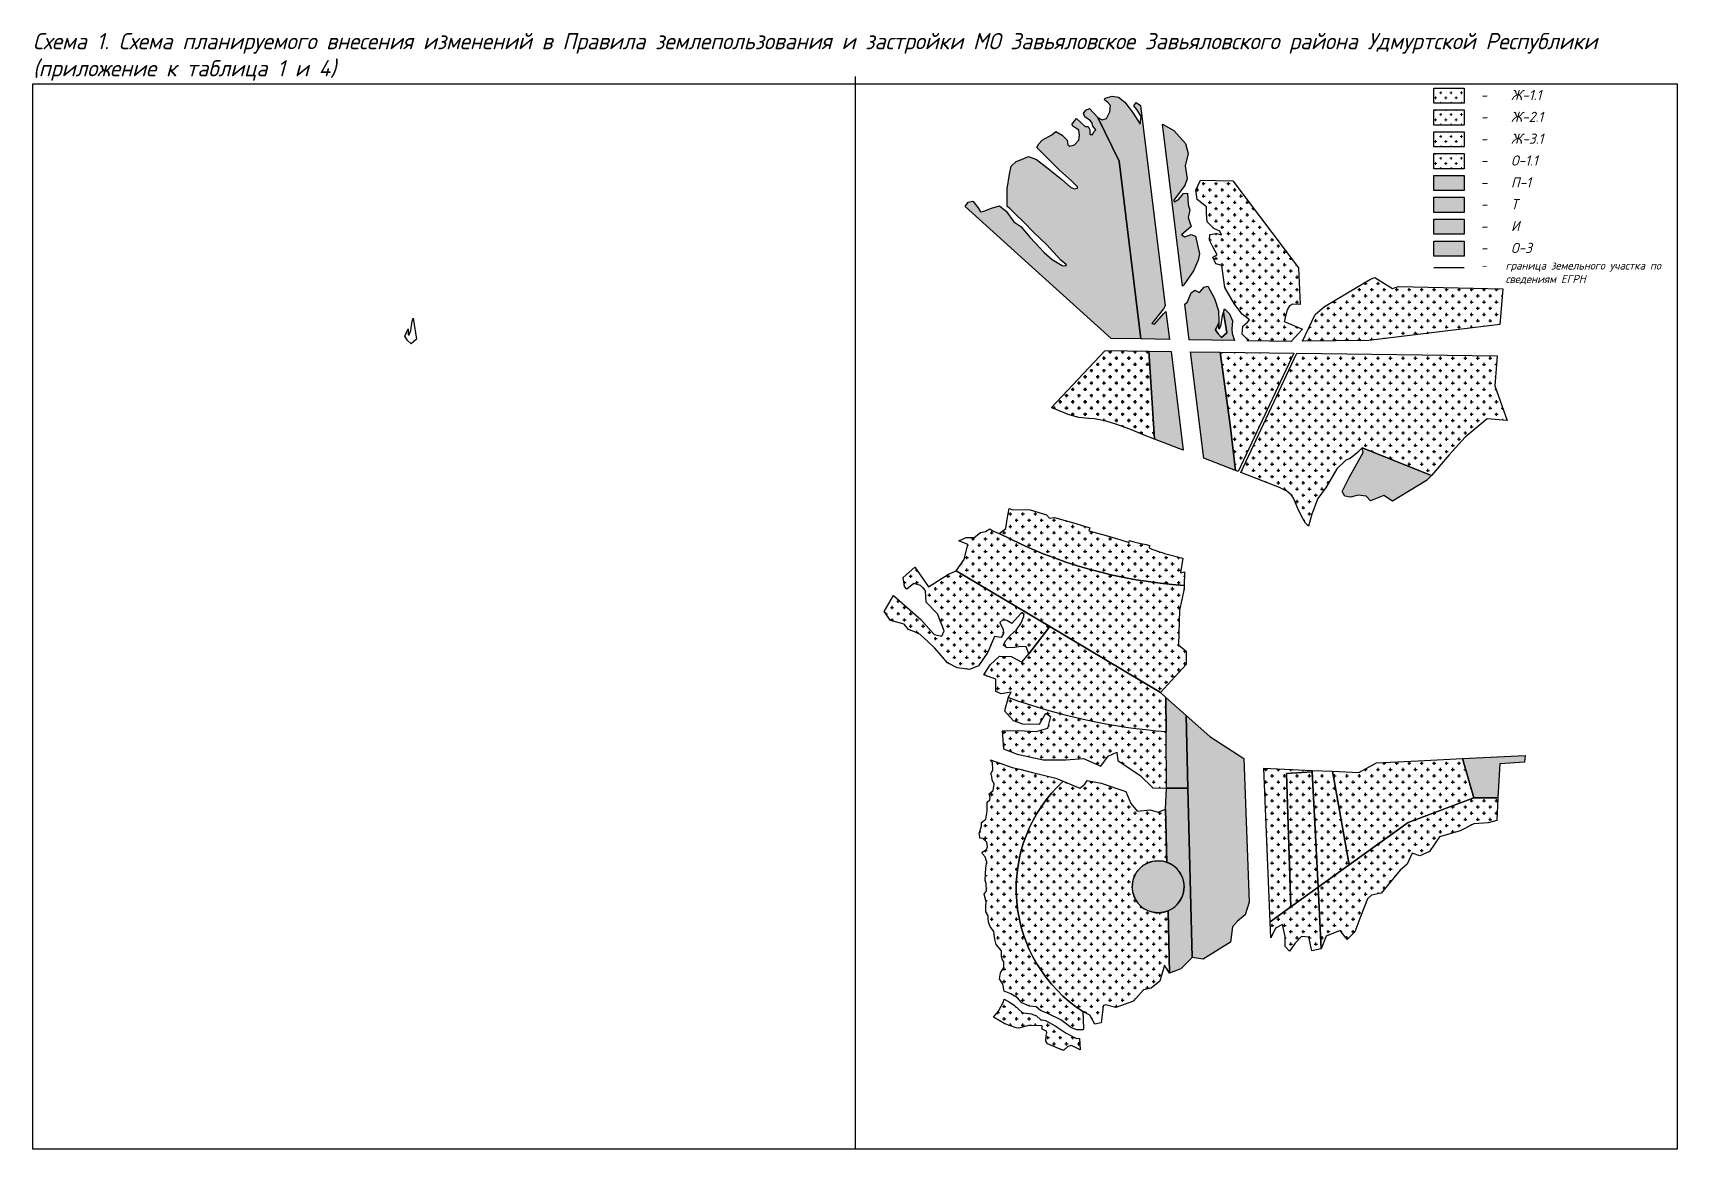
# Paper-space layout 'измененияПЗЗ' of a CAD drawing. Header units: millimetres. Extents: x 0 to 405, y 0 to 275.
# The model-space entities are those that its viewports show. They can reach past a viewport. Long polylines and large blocks are cut down to what shows.
import ezdxf

# ---------------------------------------------------------------- set-up
doc = ezdxf.new("R2010")
doc.units = ezdxf.units.MM
for name, color, linetype in [('зона_Ж_1_1', 250, 'Continuous'), ('зона_Ж_1_2', 250, 'Continuous'), ('зона_Ж_1_3', 250, 'Continuous'), ('зона_И', 250, 'Continuous'), ('зона_О_1_1', 250, 'Continuous'), ('зона_О_3', 250, 'Continuous'), ('зона_П_1', 250, 'Continuous'), ('зона_Т', 250, 'Continuous'), ('штриховка_3_подзона_3_3', 7, 'Continuous'), ('штриховка_Зона_Ж_1_1', 250, 'Continuous'), ('штриховка_Зона_Ж_1_2', 250, 'Continuous'), ('штриховка_Зона_Ж_1_3', 250, 'Continuous'), ('штриховка_зона_О_3', 200, 'Continuous')]:
    doc.layers.add(name, color=color, linetype=linetype)
for name, color, linetype, transparency in [('штриховка_Зона_И', 163, 'Continuous', 0.4), ('штриховка_Зона_П_1', 32, 'Continuous', 0.4), ('штриховка_Зона_Т', 5, 'Continuous', 0.4)]:
    doc.layers.add(name, color=color, linetype=linetype, transparency=transparency)
doc.styles.add('GOST-2.304_Type-B_italic', font='GOST Common Italic.ttf')

msp = doc.modelspace()

# ---------------------------------------------------------------- hatches: boundary and pattern name
at = {"layer": 'штриховка_3_подзона_3_3', "lineweight": 35}
h = msp.add_hatch(dxfattribs=at)
h.set_pattern_fill('CROSS', color=256, scale=5)
h.paths.add_polyline_path([(2243689.1, 380556.1), (2243636.8, 380576.4), (2243604.9, 380590.1), (2243563.9, 380606.6), (2243521.3, 380621.8), (2243487.6, 380633.2), (2243447.6, 380645.6), (2243411.3, 380654.8), (2243381.7, 380658.8), (2243354.5, 380661.5), (2243303.8, 380665.6), (2243249.5, 380681.1), (2243178.8, 380709.9), (2243163.4, 380717.5), (2243436, 381006.4), (2243443.6, 381006.6), (2243660.1, 381003.7)])
at = {"layer": 'штриховка_3_подзона_3_3'}
h = msp.add_hatch(dxfattribs=at)
h.set_pattern_fill('CROSS', color=256, scale=5)
h.paths.add_polyline_path([(2242678.8, 379885.5), (2243156.3, 379600.7), (2243048.2, 379462.7), (2243036, 379498.4), (2243007.8, 379500.3), (2242974.9, 379494.7), (2242937.4, 379492.8), (2242919.5, 379505.9), (2242929.9, 379528.5), (2242955.2, 379556.6), (2242985.9, 379585), (2243007.8, 379616.5), (2243023.8, 379652.2), (2243024, 379664.3), (2243013.2, 379671.1), (2243006.6, 379665.2), (2242962.5, 379616), (2242936.8, 379632.2), (2242916.8, 379635), (2242901.6, 379622), (2242918.5, 379585.7), (2242920.1, 379565.6), (2242908, 379546), (2242874.4, 379550.5), (2242839.5, 379470.7), (2242792.8, 379401.1), (2242746.6, 379381.8), (2242684.3, 379391.5), (2242633.8, 379416.2), (2242570.4, 379490.3), (2242534.9, 379524.7), (2242495.1, 379560.2), (2242471.5, 379572), (2242436, 379585.9), (2242412.8, 379613.9), (2242344.7, 379632.1), (2242312.5, 379678.3), (2242359.8, 379760), (2242498.4, 379637.5), (2242566.1, 379561.2), (2242604.8, 379551.6), (2242616.6, 379579.5), (2242583.3, 379666.5), (2242525.2, 379725.6), (2242522, 379783.7), (2242497.3, 379810.5), (2242462.9, 379820.2), (2242427.5, 379792.2), (2242414.6, 379805.1), (2242409.2, 379850.3), (2242467.6, 379903.4), (2242537.7, 379803.1), (2242638.8, 379868.2)])
at = {"layer": 'штриховка_Зона_Ж_1_1'}
h = msp.add_hatch(dxfattribs=at)
h.set_pattern_fill('CROSS', color=256, scale=5)
h.paths.add_polyline_path([(2244443.6, 381116.5), (2244384.6, 381053.9), (2244161.3, 381056.8), (2244165, 381061.8), (2244154.2, 381072), (2244135.5, 381090.2), (2244138.9, 381132.1), (2244162.2, 381152), (2244172.4, 381162.8), (2244136.1, 381191.7), (2244096.9, 381243.9), (2244047, 381328.4), (2244040.8, 381378.3), (2244032.8, 381439.6), (2244002.2, 381448.7), (2243986.3, 381482.7), (2244009, 381494), (2243987.4, 381532.6), (2243969.3, 381568.9), (2243971.6, 381598.4), (2244004.5, 381604.1), (2244030.5, 381596.2), (2244021.5, 381615.4), (2243990.8, 381629), (2243956.8, 381662), (2243953.4, 381706.2), (2243954.5, 381739.1), (2243906.9, 381776.5), (2243899, 381824.2), (2243924, 381874.7), (2244088.9, 381872.4), (2244423.5, 381428), (2244430.6, 381242.2), (2244391.3, 381242.6), (2244376.5, 381235.4), (2244364.2, 381213.8), (2244349.1, 381154.4)])
h = msp.add_hatch(dxfattribs=at)
h.set_pattern_fill('CROSS', color=256, scale=5)
h.paths.add_polyline_path([(2244443, 381055.1), (2244507.3, 381190.5), (2244556, 381232), (2244789.8, 381371.3), (2244810.9, 381379.7), (2244902.3, 381322.8), (2244931.7, 381333.3), (2245463.5, 381321.6), (2245448.5, 381139.7), (2244781.2, 381058.3)])
h = msp.add_hatch(dxfattribs=at)
h.set_pattern_fill('CROSS', color=256, scale=5)
edge = h.paths.add_edge_path()
edge.add_line((2242898.2, 380075.4), (2242932.4, 380100))
edge.add_line((2242932.4, 380100), (2242938, 380148.8))
edge.add_line((2242938, 380148.8), (2242948, 380203.1))
edge.add_line((2242948, 380203.1), (2242961.7, 380198.1))
edge.add_line((2242961.7, 380198.1), (2243055, 380196.5))
edge.add_line((2243055, 380196.5), (2243139.2, 380170))
edge.add_line((2243139.2, 380170), (2243154.1, 380152.7))
edge.add_line((2243154.1, 380152.7), (2243180.3, 380156))
edge.add_line((2243180.3, 380156), (2243287.4, 380126.3))
edge.add_line((2243287.4, 380126.3), (2243359.6, 380104.2))
edge.add_line((2243359.6, 380104.2), (2243354.7, 380088.1))
edge.add_line((2243354.7, 380088.1), (2243443.4, 380064.2))
edge.add_line((2243443.4, 380064.2), (2243517.1, 380043.3))
edge.add_line((2243517.1, 380043.3), (2243559.6, 380030))
edge.add_line((2243559.6, 380030), (2243562.2, 380039.5))
edge.add_line((2243562.2, 380039.5), (2243584.2, 380032.3))
edge.add_line((2243584.2, 380032.3), (2243620.2, 380025.1))
edge.add_line((2243620.2, 380025.1), (2243646, 380019))
edge.add_line((2243646, 380019), (2243663.7, 380013.4))
edge.add_line((2243663.7, 380013.4), (2243661.4, 380002))
edge.add_line((2243661.4, 380002), (2243675, 379995.2))
edge.add_line((2243675, 379995.2), (2243700.4, 379986.8))
edge.add_line((2243700.4, 379986.8), (2243702.8, 379984.8))
edge.add_line((2243702.8, 379984.8), (2243728.9, 379978.2))
edge.add_line((2243728.9, 379978.2), (2243740, 379973.2))
edge.add_line((2243740, 379973.2), (2243833.6, 379950))
edge.add_line((2243833.6, 379950), (2243822.3, 379875.3))
edge.add_line((2243822.3, 379875.3), (2243842, 379880.7))
edge.add_line((2243842, 379880.7), (2243840.3, 379810.8))
edge.add_arc((2243992.3, 382160.8), 2354.9, 242.31633, 266.29877, ccw=False)
h = msp.add_hatch(dxfattribs=at)
h.set_pattern_fill('CROSS', color=256, scale=5)
edge = h.paths.add_edge_path()
edge.add_line((2243323.5, 377640), (2243326.6, 377553.2))
edge.add_line((2243326.6, 377553.2), (2243325.5, 377546.3))
edge.add_line((2243325.5, 377546.3), (2243293.5, 377546.3))
edge.add_line((2243293.5, 377546.3), (2243265.9, 377558))
edge.add_line((2243265.9, 377558), (2243211.5, 377597.2))
edge.add_line((2243211.5, 377597.2), (2243145.5, 377631))
edge.add_line((2243145.5, 377631), (2243108.5, 377645.3))
edge.add_line((2243108.5, 377645.3), (2243085.7, 377664.6))
edge.add_line((2243085.7, 377664.6), (2243052.7, 377667.2))
edge.add_line((2243052.7, 377667.2), (2243013.3, 377684.3))
edge.add_line((2243013.3, 377684.3), (2242990.2, 377709.5))
edge.add_line((2242990.2, 377709.5), (2242956.9, 377731))
edge.add_line((2242956.9, 377731), (2242923.5, 377744.2))
edge.add_line((2242923.5, 377744.2), (2242916.1, 377779.7))
edge.add_line((2242916.1, 377779.7), (2242899.7, 377807.2))
edge.add_line((2242899.7, 377807.2), (2242904.3, 377837.5))
edge.add_line((2242904.3, 377837.5), (2242921.8, 377864.1))
edge.add_line((2242921.8, 377864.1), (2242921.1, 377894.2))
edge.add_line((2242921.1, 377894.2), (2242912.8, 377907))
edge.add_line((2242912.8, 377907), (2242909.3, 377921.9))
edge.add_line((2242909.3, 377921.9), (2242909, 377949.7))
edge.add_line((2242909, 377949.7), (2242881.7, 377982.4))
edge.add_line((2242881.7, 377982.4), (2242875.4, 378008.7))
edge.add_line((2242875.4, 378008.7), (2242869.9, 378047.2))
edge.add_line((2242869.9, 378047.2), (2242851.6, 378073.8))
edge.add_line((2242851.6, 378073.8), (2242845.3, 378090.8))
edge.add_line((2242845.3, 378090.8), (2242841.1, 378108.3))
edge.add_line((2242841.1, 378108.3), (2242841.4, 378128.1))
edge.add_line((2242841.4, 378128.1), (2242830.4, 378147.5))
edge.add_line((2242830.4, 378147.5), (2242829.4, 378173.7))
edge.add_line((2242829.4, 378173.7), (2242830.6, 378199.2))
edge.add_line((2242830.6, 378199.2), (2242821.9, 378237.8))
edge.add_line((2242821.9, 378237.8), (2242832.5, 378255.8))
edge.add_line((2242832.5, 378255.8), (2242831.1, 378292.7))
edge.add_line((2242831.1, 378292.7), (2242825.7, 378307))
edge.add_line((2242825.7, 378307), (2242829.2, 378374.3))
edge.add_line((2242829.2, 378374.3), (2242834.4, 378401.3))
edge.add_line((2242834.4, 378401.3), (2242826.5, 378427.4))
edge.add_line((2242826.5, 378427.4), (2242812.6, 378444))
edge.add_line((2242812.6, 378444), (2242811.1, 378451.8))
edge.add_line((2242811.1, 378451.8), (2242832.9, 378465.1))
edge.add_line((2242832.9, 378465.1), (2242838.4, 378478.6))
edge.add_line((2242838.4, 378478.6), (2242834.4, 378503))
edge.add_line((2242834.4, 378503), (2242814.8, 378520.8))
edge.add_line((2242814.8, 378520.8), (2242799.4, 378523.9))
edge.add_line((2242799.4, 378523.9), (2242799.6, 378531.6))
edge.add_line((2242799.6, 378531.6), (2242796.5, 378546.3))
edge.add_line((2242796.5, 378546.3), (2242807.2, 378583.7))
edge.add_line((2242807.2, 378583.7), (2242807.5, 378603.8))
edge.add_line((2242807.5, 378603.8), (2242830, 378620.8))
edge.add_line((2242830, 378620.8), (2242835.8, 378660.8))
edge.add_line((2242835.8, 378660.8), (2242837, 378692.8))
edge.add_line((2242837, 378692.8), (2242835.9, 378706.8))
edge.add_line((2242835.9, 378706.8), (2242850.7, 378718.8))
edge.add_line((2242850.7, 378718.8), (2242852.4, 378730.9))
edge.add_line((2242852.4, 378730.9), (2242846.1, 378749))
edge.add_line((2242846.1, 378749), (2242866.3, 378766.9))
edge.add_line((2242866.3, 378766.9), (2242871.6, 378798.8))
edge.add_line((2242871.6, 378798.8), (2242862.5, 378821))
edge.add_line((2242862.5, 378821), (2242860.7, 378839.8))
edge.add_line((2242860.7, 378839.8), (2242855, 378849))
edge.add_line((2242855, 378849), (2242865.1, 378872))
edge.add_line((2242865.1, 378872), (2242863.8, 378909))
edge.add_line((2242863.8, 378909), (2242852.6, 378921.7))
edge.add_line((2242852.6, 378921.7), (2242963.2, 378884.1))
edge.add_line((2242963.2, 378884.1), (2243003.2, 378874.1))
edge.add_line((2243003.2, 378874.1), (2243060, 378859.7))
edge.add_line((2243060, 378859.7), (2243186.7, 378829.7))
edge.add_line((2243186.7, 378829.7), (2243223.5, 378813.9))
edge.add_arc((2243731.3, 378266), 747.1, 132.82157, 236.91396)
h = msp.add_hatch(dxfattribs=at)
h.set_pattern_fill('CROSS', color=256, scale=5)
h.paths.add_polyline_path([(2244523, 378274.5), (2244681.2, 378388.1), (2244980.9, 378602.9), (2245315.7, 378729.2), (2245438.7, 378729.1), (2245432.5, 378612.9), (2245389.2, 378601.7), (2245316.3, 378596), (2245247.2, 378560.5), (2245140.7, 378530.7), (2245090.2, 378455.9), (2245041.6, 378433.5), (2245002.4, 378446.6), (2244976.2, 378390.5), (2244940.8, 378360.6), (2244843.6, 378242.9), (2244795, 378233.6), (2244774.5, 378214.9), (2244740.8, 378127.1), (2244709.1, 378046.8), (2244669.8, 378007.5), (2244634.3, 378052.3), (2244563.3, 378024.3), (2244539, 377958.9)])
h = msp.add_hatch(dxfattribs=at)
h.set_pattern_fill('CROSS', color=256, scale=5)
h.paths.add_polyline_path([(2244277.9, 378097.3), (2244383.5, 378173.2), (2244523, 378274.5), (2244539, 377958.9), (2244490.5, 377949.6), (2244475.5, 378018.7), (2244438.2, 378022.5), (2244406.4, 377988.8), (2244376.5, 377947.7), (2244354.1, 377972), (2244354.1, 378022.5), (2244341, 378084.1), (2244305.5, 378065.4), (2244281.2, 378015)])
h = msp.add_hatch(dxfattribs=at)
h.set_pattern_fill('CROSS', color=256, scale=5)
h.paths.add_polyline_path([(2242922.5, 377702.9), (2242954.1, 377687), (2242975.1, 377671.5), (2243013.4, 377636.2), (2243021.1, 377633.6), (2243060.3, 377628.8), (2243087.4, 377617.7), (2243107.8, 377599.1), (2243133.2, 377593.8), (2243182.4, 377567.6), (2243239.3, 377529.5), (2243287.9, 377503.8), (2243307.1, 377503.6), (2243309.8, 377445.2), (2243266.8, 377467.3), (2243248, 377462.6), (2243227.7, 377443.8), (2243219.8, 377443.1), (2243143.5, 377475.6), (2243135.9, 377489.7), (2243137.4, 377517.5), (2243141, 377530.9), (2243138.8, 377539.9), (2243126.5, 377544.6), (2243117.1, 377549.7), (2243116, 377568.1), (2243062.5, 377569.6), (2243048.1, 377569.6), (2242998.2, 377555.1), (2242984.5, 377556.6), (2242926.6, 377576.8), (2242868.8, 377612.2), (2242894.5, 377642.3), (2242919.7, 377689.6)])
at = {"layer": 'штриховка_Зона_Ж_1_2'}
h = msp.add_hatch(dxfattribs=at)
h.set_pattern_fill('CROSS', color=256, scale=5)
edge = h.paths.add_edge_path()
edge.add_line((2242943.9, 379239.2), (2242924.2, 379171.6))
edge.add_line((2242924.2, 379171.6), (2242969.3, 379122.8))
edge.add_line((2242969.3, 379122.8), (2243015.8, 379106))
edge.add_line((2243015.8, 379106), (2243103.5, 379104.5))
edge.add_line((2243103.5, 379104.5), (2243134.8, 379160.2))
edge.add_line((2243134.8, 379160.2), (2243158.5, 379142.4))
edge.add_line((2243158.5, 379142.4), (2243143.7, 379082.2))
edge.add_line((2243143.7, 379082.2), (2243084.4, 379065.4))
edge.add_line((2243084.4, 379065.4), (2242997.7, 379069.8))
edge.add_line((2242997.7, 379069.8), (2242913.2, 379067.6))
edge.add_line((2242913.2, 379067.6), (2242919.9, 378978.7))
edge.add_line((2242919.9, 378978.7), (2242988.8, 378952))
edge.add_line((2242988.8, 378952), (2243122.2, 378923))
edge.add_line((2243122.2, 378923), (2243237.8, 378923))
edge.add_line((2243237.8, 378923), (2243326.8, 378929.7))
edge.add_line((2243326.8, 378929.7), (2243415.8, 378889.7))
edge.add_line((2243415.8, 378889.7), (2243453.5, 378940.8))
edge.add_line((2243453.5, 378940.8), (2243496.9, 378960.9))
edge.add_line((2243496.9, 378960.9), (2243502.5, 378918.6))
edge.add_line((2243502.5, 378918.6), (2243615.9, 378843))
edge.add_line((2243615.9, 378843), (2243680.4, 378779.6))
edge.add_line((2243680.4, 378779.6), (2243750.4, 378778.5))
edge.add_line((2243750.4, 378778.5), (2243748.4, 379064.5))
edge.add_arc((2243987.8, 382106.6), 3051.5, 249.99691, 265.50097, ccw=False)
at = {"layer": 'штриховка_Зона_Ж_1_3'}
h = msp.add_hatch(dxfattribs=at)
h.set_pattern_fill('CROSS', color=256, scale=5)
h.paths.add_polyline_path([(2244023.7, 380998.6), (2244398.4, 380993.4), (2244115.8, 380391.2), (2244101.4, 380396.7), (2244075, 380629.5)])
h = msp.add_hatch(dxfattribs=at)
h.set_pattern_fill('CROSS', color=256, scale=5)
h.paths.add_polyline_path([(2244129.7, 380385.8), (2244415, 380993.7), (2245435.2, 380979.7), (2245422.6, 380826.9), (2245485.4, 380651), (2245383.1, 380659.9), (2245271.9, 380565.3), (2245190.2, 380476.5), (2245100.3, 380370.2), (2244747.6, 380512), (2244721.5, 380486), (2244686, 380457.5), (2244663.5, 380449.3), (2244618.5, 380404.3), (2244562.9, 380312), (2244521.5, 380254), (2244490.7, 380173.5), (2244473.2, 380111.7), (2244458.9, 380128.4), (2244437.7, 380164), (2244419, 380202.8), (2244396.5, 380254.8), (2244384.5, 380272.7), (2244362.5, 380290.2), (2244326.5, 380309.6)])
h = msp.add_hatch(dxfattribs=at)
h.set_pattern_fill('CROSS', color=256, scale=5)
edge = h.paths.add_edge_path()
edge.add_line((2242678.8, 379885.5), (2242719.4, 379943))
edge.add_line((2242719.4, 379943), (2242737.5, 380019.2))
edge.add_line((2242737.5, 380019.2), (2242692.1, 380037.6))
edge.add_line((2242692.1, 380037.6), (2242728.9, 380055.5))
edge.add_line((2242728.9, 380055.5), (2242770.5, 380055.5))
edge.add_line((2242770.5, 380055.5), (2242801.9, 380080.6))
edge.add_line((2242801.9, 380080.6), (2242828.1, 380085.1))
edge.add_line((2242828.1, 380085.1), (2242849.2, 380099.4))
edge.add_line((2242849.2, 380099.4), (2242865.1, 380088.5))
edge.add_line((2242865.1, 380088.5), (2242898.2, 380075.4))
edge.add_arc((2243992.3, 382160.8), 2354.9, 242.31633, 266.29877)
edge.add_line((2243840.3, 379810.8), (2243839.8, 379792.9))
edge.add_line((2243839.8, 379792.9), (2243816.5, 379685))
edge.add_line((2243816.5, 379685), (2243810.7, 379508.1))
edge.add_line((2243810.7, 379508.1), (2243850.2, 379475.1))
edge.add_line((2243850.2, 379475.1), (2243851.1, 379407.1))
edge.add_line((2243851.1, 379407.1), (2243719.9, 379264.6))
edge.add_line((2243719.9, 379264.6), (2243156.3, 379600.7))
edge.add_line((2243156.3, 379600.7), (2242678.8, 379885.5))
h = msp.add_hatch(dxfattribs=at)
h.set_pattern_fill('CROSS', color=256, scale=5)
edge = h.paths.add_edge_path()
edge.add_line((2243156.3, 379600.7), (2243719.9, 379264.6))
edge.add_line((2243719.9, 379264.6), (2243747.1, 379240.4))
edge.add_line((2243747.1, 379240.4), (2243748.4, 379064.5))
edge.add_arc((2243987.8, 382106.6), 3051.5, 249.99691, 265.50097, ccw=False)
edge.add_line((2242943.9, 379239.2), (2242958, 379266.5))
edge.add_line((2242958, 379266.5), (2242907.3, 379259))
edge.add_line((2242907.3, 379259), (2242881, 379271.2))
edge.add_line((2242881, 379271.2), (2242880.1, 379333.1))
edge.add_line((2242880.1, 379333.1), (2242819, 379354.7))
edge.add_line((2242819, 379354.7), (2242851, 379406.4))
edge.add_line((2242851, 379406.4), (2242899.8, 379449.6))
edge.add_line((2242899.8, 379449.6), (2242959, 379448.6))
edge.add_line((2242959, 379448.6), (2243013.4, 379420.5))
edge.add_line((2243013.4, 379420.5), (2243048.2, 379462.7))
edge.add_line((2243048.2, 379462.7), (2243156.3, 379600.7))
h = msp.add_hatch(dxfattribs=at)
h.set_pattern_fill('CROSS', color=256, scale=5)
h.paths.add_polyline_path([(2244246.1, 378880.6), (2244492.7, 378868.8), (2244493.1, 378861), (2244361.3, 378852.8), (2244383.5, 378173.2), (2244277.9, 378097.3)])
h = msp.add_hatch(dxfattribs=at)
h.set_pattern_fill('CROSS', color=256, scale=5)
h.paths.add_polyline_path([(2244361.3, 378852.8), (2244493.1, 378861), (2244523, 378274.5), (2244383.5, 378173.2)])
h = msp.add_hatch(dxfattribs=at)
h.set_pattern_fill('CROSS', color=256, scale=5)
h.paths.add_polyline_path([(2244492.7, 378868.8), (2244595.5, 378863.9), (2244681.2, 378388.1), (2244523, 378274.5), (2244493.1, 378861)])
h = msp.add_hatch(dxfattribs=at)
h.set_pattern_fill('CROSS', color=256, scale=5)
h.paths.add_polyline_path([(2244595.5, 378863.9), (2244730.3, 378857.4), (2244820.7, 378906.4), (2245032.1, 378917.2), (2245258.8, 378928.7), (2245315.7, 378729.2), (2244980.9, 378602.9), (2244681.2, 378388.1)])
h = msp.add_hatch(dxfattribs=at)
h.set_pattern_fill('CROSS', color=256, scale=5)
edge = h.paths.add_edge_path()
edge.add_line((2243223.5, 378813.9), (2243309, 378777.4))
edge.add_line((2243309, 378777.4), (2243334.6, 378798.5))
edge.add_line((2243334.6, 378798.5), (2243345.7, 378816.3))
edge.add_line((2243345.7, 378816.3), (2243418, 378803))
edge.add_line((2243418, 378803), (2243543.6, 378761.8))
edge.add_line((2243543.6, 378761.8), (2243568.1, 378700.7))
edge.add_line((2243568.1, 378700.7), (2243600.3, 378660.7))
edge.add_line((2243600.3, 378660.7), (2243667, 378667.3))
edge.add_line((2243667, 378667.3), (2243708.2, 378656.2))
edge.add_line((2243708.2, 378656.2), (2243744.9, 378671.8))
edge.add_line((2243744.9, 378671.8), (2243752.4, 378400.3))
edge.add_arc((2243707.6, 378275.6), 132.5, 70.22398, 292.74902)
edge.add_line((2243758.8, 378153.4), (2243765.5, 377835.6))
edge.add_line((2243765.5, 377835.6), (2243739.4, 377876.7))
edge.add_line((2243739.4, 377876.7), (2243717, 377794.5))
edge.add_line((2243717, 377794.5), (2243672.1, 377759))
edge.add_line((2243672.1, 377759), (2243632.9, 377751.5))
edge.add_line((2243632.9, 377751.5), (2243582.5, 377693.6))
edge.add_line((2243582.5, 377693.6), (2243492.8, 377660))
edge.add_line((2243492.8, 377660), (2243440.2, 377674.4))
edge.add_line((2243440.2, 377674.4), (2243428, 377668.9))
edge.add_line((2243428, 377668.9), (2243423.5, 377637.7))
edge.add_line((2243423.5, 377637.7), (2243418, 377582.2))
edge.add_line((2243418, 377582.2), (2243385.7, 377576.6))
edge.add_line((2243385.7, 377576.6), (2243359, 377621.1))
edge.add_line((2243359, 377621.1), (2243323.5, 377640))
edge.add_arc((2243731.3, 378266), 747.1, 132.82157, 236.91396, ccw=False)
at = {"layer": 'штриховка_Зона_И'}
h = msp.add_hatch(color=256, dxfattribs=at)
h.dxf.hatch_style = 1
h.paths.add_polyline_path([(2243401, 382194.5), (2243422.2, 382182.5), (2243444.8, 382189.7), (2243461.7, 382223.5), (2243465.1, 382254.8), (2243451.6, 382271.2), (2243433.7, 382284.7), (2243437.6, 382293.3), (2243473.3, 382303.5), (2243505.7, 382297.7), (2243537.3, 382273.1), (2243577.5, 382220.7), (2243615.2, 382159.9), (2243621.3, 382200), (2243599.4, 382235.3), (2243583.6, 382253.6), (2243595.8, 382270.6), (2243617.3, 382255.3), (2243744, 381235.4), (2243734.5, 381218.9), (2243674.9, 381144.6), (2243689.5, 381141), (2243735.7, 381194.5), (2243747.1, 381206.5), (2243765.2, 381063.6), (2243619, 381066.1), (2243509.8, 381971.5)])
h = msp.add_hatch(color=256, dxfattribs=at)
h.dxf.hatch_style = 1
h.paths.add_polyline_path([(2243660.1, 381003.7), (2243773.1, 381002.2), (2243835, 380499.7), (2243689.1, 380556.1)])
h = msp.add_hatch(color=256, dxfattribs=at)
h.dxf.hatch_style = 1
h.paths.add_polyline_path([(2244101.4, 380396.7), (2243940.7, 380458.9), (2243872.9, 381000.7), (2244023.7, 380998.6), (2244075, 380629.5)])
h = msp.add_hatch(color=256, dxfattribs=at)
h.dxf.hatch_style = 1
h.paths.add_polyline_path([(2243747.1, 379240.4), (2243849.7, 379148.9), (2243859.2, 378777.4), (2243750.4, 378778.5), (2243748.4, 379064.5)])
h = msp.add_hatch(color=256, dxfattribs=at)
h.dxf.hatch_style = 1
h.paths.add_polyline_path([(2243849.7, 379148.9), (2243971.1, 379040.7), (2244143.7, 378929.7), (2244171, 378198.1), (2244150.4, 378132.7), (2244111.2, 378100.9), (2244086.9, 378071), (2244075.7, 377994.4), (2243937.4, 377906.6), (2243881.4, 377916), (2243859.2, 378777.4)])
h = msp.add_hatch(color=256, dxfattribs=at)
h.dxf.hatch_style = 1
edge = h.paths.add_edge_path()
edge.add_line((2243744.9, 378671.8), (2243750.4, 378778.5))
edge.add_line((2243750.4, 378778.5), (2243859.2, 378777.4))
edge.add_line((2243859.2, 378777.4), (2243881.4, 377916))
edge.add_line((2243881.4, 377916), (2243823.5, 377858))
edge.add_line((2243823.5, 377858), (2243765.5, 377835.6))
edge.add_line((2243765.5, 377835.6), (2243758.8, 378153.4))
edge.add_arc((2243707.6, 378275.6), 132.5, 292.74902, 430.22398)
edge.add_line((2243752.4, 378400.3), (2243744.9, 378671.8))
at = {"layer": 'штриховка_зона_О_3'}
h = msp.add_hatch(color=256, dxfattribs=at)
h.dxf.hatch_style = 1
h.paths.add_polyline_path([(2244747.6, 380512), (2245100.3, 380370.2), (2245075.4, 380345.1), (2244901.4, 380239.8), (2244857.6, 380269.4), (2244790.2, 380242.2), (2244767.7, 380264.6), (2244726.2, 380270.5), (2244688.4, 380261.1), (2244658.8, 380265.8), (2244644.6, 380289.5), (2244678.9, 380357), (2244752.3, 380487.2)])
h = msp.add_hatch(color=256, dxfattribs=at)
h.dxf.hatch_style = 1
h.paths.add_polyline_path([(2245438.7, 378729.1), (2245315.7, 378729.2), (2245258.8, 378928.7), (2245577.4, 378945), (2245574.5, 378911.2), (2245448, 378901.8)])
h = msp.add_hatch(color=256, dxfattribs=at)
h.dxf.hatch_style = 1
edge = h.paths.add_edge_path()
edge.add_arc((2243707.6, 378275.6), 132.5, 0, 360)
at = {"layer": 'штриховка_Зона_П_1'}
h = msp.add_hatch(color=256, dxfattribs=at)
h.dxf.hatch_style = 1
h.paths.add_polyline_path([(2243401, 382194.5), (2243509.8, 381971.5), (2243619, 381066.1), (2243468.5, 381068.7), (2243083.5, 381416.7), (2242724.2, 381741.5), (2242739.6, 381763.1), (2242762.8, 381767.5), (2242791.2, 381734.7), (2242802.8, 381713), (2242819.6, 381716.4), (2242858.7, 381731.8), (2242898.7, 381744.3), (2242932.9, 381717.3), (2242971.5, 381662.9), (2243007.6, 381638.3), (2243056.3, 381583.3), (2243127.7, 381507.2), (2243167.7, 381470.1), (2243217.8, 381439.7), (2243237.1, 381438.3), (2243240, 381444), (2243211, 381467.7), (2243140.7, 381546.2), (2243073.2, 381610.8), (2243025, 381659), (2242977.8, 381704.8), (2242952.2, 381729.9), (2242938.2, 381741.5), (2242937.8, 381826.8), (2242938.2, 381830.1), (2242949.8, 381905.3), (2242959.4, 381946.8), (2242985, 381969.4), (2243011, 381979.6), (2243046.7, 381996), (2243088.6, 381980), (2243141.2, 381939.1), (2243216.4, 381877.8), (2243261.7, 381839.3), (2243279, 381830.1), (2243295.9, 381833.5), (2243296.4, 381840.3), (2243266, 381872.1), (2243205.3, 381926.1), (2243166.2, 381965.6), (2243122.4, 382009.9), (2243090.1, 382041.3), (2243100.2, 382059.6), (2243116.6, 382077.9), (2243165.3, 382105.8), (2243185.5, 382122.7), (2243219.2, 382103.4), (2243243.3, 382077.9), (2243248.2, 382055.7), (2243257.3, 382048), (2243280.9, 382054.8), (2243303.1, 382077.9), (2243307.5, 382104.4), (2243303.1, 382129.5), (2243270.8, 382151.6), (2243269.4, 382159.8), (2243283.8, 382178.2), (2243291.5, 382188.8), (2243335.4, 382148.8), (2243350.8, 382147.8), (2243359.5, 382130.9), (2243359.5, 382113.1), (2243361.4, 382108.3), (2243373.5, 382107.3), (2243381.7, 382122.2), (2243389.9, 382131.9), (2243375.4, 382149.7), (2243371.6, 382164.7), (2243362.4, 382176.7), (2243334, 382197.9), (2243326.7, 382214.3), (2243339.7, 382231.2), (2243357.6, 382240.8)])
at = {"layer": 'штриховка_Зона_Т'}
h = msp.add_hatch(color=256, dxfattribs=at)
h.dxf.hatch_style = 1
h.paths.add_polyline_path([(2243832, 381335.7), (2243729.7, 382159.9), (2243786.9, 382128.2), (2243847.7, 382062.5), (2243861.1, 382011.3), (2243845.3, 381948), (2243855, 381881.1), (2243842.9, 381847), (2243785.6, 381771.5), (2243791.7, 381764.2), (2243813.6, 381778.8), (2243836.8, 381806.8), (2243857.5, 381808.1), (2243861.1, 381750.8), (2243869.6, 381721.6), (2243861.1, 381685.1), (2243875.7, 381638.8), (2243825.8, 381596.3), (2243844.1, 381586.5), (2243875.7, 381598.7), (2243897.6, 381589), (2243918.3, 381500.1), (2243912.2, 381467.2), (2243887.9, 381413.7), (2243838, 381341.8)])
h = msp.add_hatch(color=256, dxfattribs=at)
h.dxf.hatch_style = 1
h.paths.add_polyline_path([(2243866.2, 381061.7), (2243843.6, 381243.1), (2243856.7, 381255.6), (2243875.4, 381300.4), (2243894, 381315.3), (2243918.3, 381302.2), (2243942.5, 381330.2), (2243961.2, 381335.8), (2243994.8, 381272.4), (2244015.2, 381209.3), (2244016.9, 381157.7), (2244016.7, 381148.7), (2243999.9, 381113.1), (2244013.6, 381091.9), (2244031.1, 381074.4), (2244057.3, 381098.1), (2244041.1, 381201.6), (2244046.4, 381218.9), (2244071.4, 381194), (2244086.7, 381158.8), (2244083.3, 381115.7), (2244084.4, 381094.1), (2244097, 381057.9)])

# ---------------------------------------------------------------- linework, layer by layer
msp.add_lwpolyline([(2244029.4, 381140.6), (2244036.2, 381186), (2244041.1, 381201.6), (2244057.3, 381098.1), (2244031.1, 381074.4), (2244013.6, 381091.9), (2243999.9, 381113.1), (2244016.7, 381148.7), (2244015.8, 381119.6), (2244020.9, 381118.5)], close=True)
at = {"layer": 'зона_Ж_1_1'}
for points in [[(2244443.6, 381116.5), (2244384.6, 381053.9), (2244161.3, 381056.8), (2244165, 381061.8), (2244154.2, 381072), (2244135.5, 381090.2), (2244138.9, 381132.1), (2244162.2, 381152), (2244172.4, 381162.8), (2244136.1, 381191.7), (2244096.9, 381243.9), (2244047, 381328.4), (2244040.8, 381378.3), (2244032.8, 381439.6), (2244002.2, 381448.7), (2243986.3, 381482.7), (2244009, 381494), (2243987.4, 381532.6), (2243969.3, 381568.9), (2243971.6, 381598.4), (2244004.5, 381604.1), (2244030.5, 381596.2), (2244021.5, 381615.4), (2243990.8, 381629), (2243956.8, 381662), (2243953.4, 381706.2), (2243954.5, 381739.1), (2243906.9, 381776.5), (2243899, 381824.2), (2243924, 381874.7), (2244088.9, 381872.4), (2244423.5, 381428), (2244430.6, 381242.2), (2244391.3, 381242.6), (2244376.5, 381235.4), (2244364.2, 381213.8), (2244349.1, 381154.4)], [(2244443, 381055.1), (2244507.3, 381190.5), (2244556, 381232), (2244789.8, 381371.3), (2244810.9, 381379.7), (2244902.3, 381322.8), (2244931.7, 381333.3), (2245463.5, 381321.6), (2245448.5, 381139.7), (2244781.2, 381058.3)], [(2244523, 378274.5), (2244681.2, 378388.1), (2244980.9, 378602.9), (2245315.7, 378729.2), (2245438.7, 378729.1), (2245432.5, 378612.9), (2245389.2, 378601.7), (2245316.3, 378596), (2245247.2, 378560.5), (2245140.7, 378530.7), (2245090.2, 378455.9), (2245041.6, 378433.5), (2245002.4, 378446.6), (2244976.2, 378390.5), (2244940.8, 378360.6), (2244843.6, 378242.9), (2244795, 378233.6), (2244774.5, 378214.9), (2244740.8, 378127.1), (2244709.1, 378046.8), (2244669.8, 378007.5), (2244634.3, 378052.3), (2244563.3, 378024.3), (2244539, 377958.9)], [(2244277.9, 378097.3), (2244383.5, 378173.2), (2244523, 378274.5), (2244539, 377958.9), (2244490.5, 377949.6), (2244475.5, 378018.7), (2244438.2, 378022.5), (2244406.4, 377988.8), (2244376.5, 377947.7), (2244354.1, 377972), (2244354.1, 378022.5), (2244341, 378084.1), (2244305.5, 378065.4), (2244281.2, 378015)], [(2242922.5, 377702.9), (2242954.1, 377687), (2242975.1, 377671.5), (2243013.4, 377636.2), (2243021.1, 377633.6), (2243060.3, 377628.8), (2243087.4, 377617.7), (2243107.8, 377599.1), (2243133.2, 377593.8), (2243182.4, 377567.6), (2243239.3, 377529.5), (2243287.9, 377503.8), (2243307.1, 377503.6), (2243309.8, 377445.2), (2243266.8, 377467.3), (2243248, 377462.6), (2243227.7, 377443.8), (2243219.8, 377443.1), (2243143.5, 377475.6), (2243135.9, 377489.7), (2243137.4, 377517.5), (2243141, 377530.9), (2243138.8, 377539.9), (2243126.5, 377544.6), (2243117.1, 377549.7), (2243116, 377568.1), (2243062.5, 377569.6), (2243048.1, 377569.6), (2242998.2, 377555.1), (2242984.5, 377556.6), (2242926.6, 377576.8), (2242868.8, 377612.2), (2242894.5, 377642.3), (2242919.7, 377689.6)]]:
    msp.add_lwpolyline(points, close=True, dxfattribs=at)
msp.add_lwpolyline([(2242898.2, 380075.4), (2242932.4, 380100), (2242938, 380148.8), (2242948, 380203.1), (2242961.7, 380198.1), (2243055, 380196.5), (2243139.2, 380170), (2243154.1, 380152.7), (2243180.3, 380156), (2243287.4, 380126.3), (2243359.6, 380104.2), (2243354.7, 380088.1), (2243443.4, 380064.2), (2243517.1, 380043.3), (2243559.6, 380030), (2243562.2, 380039.5), (2243584.2, 380032.3), (2243620.2, 380025.1), (2243646, 380019), (2243663.7, 380013.4), (2243661.4, 380002), (2243675, 379995.2), (2243700.4, 379986.8), (2243702.8, 379984.8), (2243728.9, 379978.2), (2243740, 379973.2), (2243833.6, 379950), (2243822.3, 379875.3), (2243842, 379880.7), (2243840.3, 379810.8, -0.105027)], format="xyb", close=True, dxfattribs=at)
msp.add_lwpolyline([(2243323.5, 377640), (2243326.6, 377553.2), (2243325.5, 377546.3), (2243293.5, 377546.3), (2243265.9, 377558), (2243211.5, 377597.2), (2243145.5, 377631), (2243108.5, 377645.3), (2243085.7, 377664.6), (2243052.7, 377667.2), (2243013.3, 377684.3), (2242990.2, 377709.5), (2242956.9, 377731), (2242923.5, 377744.2), (2242916.1, 377779.7), (2242899.7, 377807.2), (2242904.3, 377837.5), (2242921.8, 377864.1), (2242921.1, 377894.2), (2242912.8, 377907), (2242909.3, 377921.9), (2242909, 377949.7), (2242881.7, 377982.4), (2242875.4, 378008.7), (2242869.9, 378047.2), (2242851.6, 378073.8), (2242845.3, 378090.8), (2242841.1, 378108.3), (2242841.4, 378128.1), (2242830.4, 378147.5), (2242829.4, 378173.7), (2242830.6, 378199.2), (2242821.9, 378237.8), (2242832.5, 378255.8), (2242831.1, 378292.7), (2242825.7, 378307), (2242829.2, 378374.3), (2242834.4, 378401.3), (2242826.5, 378427.4), (2242812.6, 378444), (2242811.1, 378451.8), (2242832.9, 378465.1), (2242838.4, 378478.6), (2242834.4, 378503), (2242814.8, 378520.8), (2242799.4, 378523.9), (2242799.6, 378531.6), (2242796.5, 378546.3), (2242807.2, 378583.7), (2242807.5, 378603.8), (2242830, 378620.8), (2242835.8, 378660.8), (2242837, 378692.8), (2242835.9, 378706.8), (2242850.7, 378718.8), (2242852.4, 378730.9), (2242846.1, 378749), (2242866.3, 378766.9), (2242871.6, 378798.8), (2242862.5, 378821), (2242860.7, 378839.8), (2242855, 378849), (2242865.1, 378872), (2242863.8, 378909), (2242852.6, 378921.7), (2242963.2, 378884.1), (2243003.2, 378874.1), (2243060, 378859.7), (2243186.7, 378829.7), (2243223.5, 378813.9, 0.488232), (2243323.5, 377640)], format="xyb", dxfattribs=at)
at = {"layer": 'зона_Ж_1_2'}
msp.add_lwpolyline([(2242943.9, 379239.2), (2242924.2, 379171.6), (2242969.3, 379122.8), (2243015.8, 379106), (2243103.5, 379104.5), (2243134.8, 379160.2), (2243158.5, 379142.4), (2243143.7, 379082.2), (2243084.4, 379065.4), (2242997.7, 379069.8), (2242913.2, 379067.6), (2242919.9, 378978.7), (2242988.8, 378952), (2243122.2, 378923), (2243237.8, 378923), (2243326.8, 378929.7), (2243415.8, 378889.7), (2243453.5, 378940.8), (2243496.9, 378960.9), (2243502.5, 378918.6), (2243615.9, 378843), (2243680.4, 378779.6), (2243750.4, 378778.5), (2243748.4, 379064.5, -0.067753)], format="xyb", close=True, dxfattribs=at)
at = {"layer": 'зона_Ж_1_3'}
for points in [[(2244023.7, 380998.6), (2244398.4, 380993.4), (2244115.8, 380391.2), (2244101.4, 380396.7), (2244075, 380629.5)], [(2244129.7, 380385.8), (2244415, 380993.7), (2245435.2, 380979.7), (2245422.6, 380826.9), (2245485.4, 380651), (2245383.1, 380659.9), (2245271.9, 380565.3), (2245190.2, 380476.5), (2245100.3, 380370.2), (2244747.6, 380512), (2244721.5, 380486), (2244686, 380457.5), (2244663.5, 380449.3), (2244618.5, 380404.3), (2244562.9, 380312), (2244521.5, 380254), (2244490.7, 380173.5), (2244473.2, 380111.7), (2244458.9, 380128.4), (2244437.7, 380164), (2244419, 380202.8), (2244396.5, 380254.8), (2244384.5, 380272.7), (2244362.5, 380290.2), (2244326.5, 380309.6)], [(2244246.1, 378880.6), (2244492.7, 378868.8), (2244493.1, 378861), (2244361.3, 378852.8), (2244383.5, 378173.2), (2244277.9, 378097.3)], [(2244361.3, 378852.8), (2244493.1, 378861), (2244523, 378274.5), (2244383.5, 378173.2)], [(2244492.7, 378868.8), (2244595.5, 378863.9), (2244681.2, 378388.1), (2244523, 378274.5), (2244493.1, 378861)], [(2244595.5, 378863.9), (2244730.3, 378857.4), (2244820.7, 378906.4), (2245032.1, 378917.2), (2245258.8, 378928.7), (2245315.7, 378729.2), (2244980.9, 378602.9), (2244681.2, 378388.1)]]:
    msp.add_lwpolyline(points, close=True, dxfattribs=at)
for points in [[(2242678.8, 379885.5), (2242719.4, 379943), (2242737.5, 380019.2), (2242692.1, 380037.6), (2242728.9, 380055.5), (2242770.5, 380055.5), (2242801.9, 380080.6), (2242828.1, 380085.1), (2242849.2, 380099.4), (2242865.1, 380088.5), (2242898.2, 380075.4, 0.105027), (2243840.3, 379810.8), (2243839.8, 379792.9), (2243816.5, 379685), (2243810.7, 379508.1), (2243850.2, 379475.1), (2243851.1, 379407.1), (2243719.9, 379264.6), (2243156.3, 379600.7)], [(2243156.3, 379600.7), (2243719.9, 379264.6), (2243747.1, 379240.4), (2243748.4, 379064.5, -0.067753), (2242943.9, 379239.2), (2242958, 379266.5), (2242907.3, 379259), (2242881, 379271.2), (2242880.1, 379333.1), (2242819, 379354.7), (2242851, 379406.4), (2242899.8, 379449.6), (2242959, 379448.6), (2243013.4, 379420.5), (2243048.2, 379462.7)], [(2243223.5, 378813.9), (2243309, 378777.4), (2243334.6, 378798.5), (2243345.7, 378816.3), (2243418, 378803), (2243543.6, 378761.8), (2243568.1, 378700.7), (2243600.3, 378660.7), (2243667, 378667.3), (2243708.2, 378656.2), (2243744.9, 378671.8), (2243752.4, 378400.3, 1.462174), (2243758.8, 378153.4), (2243765.5, 377835.6), (2243739.4, 377876.7), (2243717, 377794.5), (2243672.1, 377759), (2243632.9, 377751.5), (2243582.5, 377693.6), (2243492.8, 377660), (2243440.2, 377674.4), (2243428, 377668.9), (2243423.5, 377637.7), (2243418, 377582.2), (2243385.7, 377576.6), (2243359, 377621.1), (2243323.5, 377640, -0.488232)]]:
    msp.add_lwpolyline(points, format="xyb", close=True, dxfattribs=at)
at = {"layer": 'зона_И'}
for points in [[(2243401, 382194.5), (2243422.2, 382182.5), (2243444.8, 382189.7), (2243461.7, 382223.5), (2243465.1, 382254.8), (2243451.6, 382271.2), (2243433.7, 382284.7), (2243437.6, 382293.3), (2243473.3, 382303.5), (2243505.7, 382297.7), (2243537.3, 382273.1), (2243577.5, 382220.7), (2243615.2, 382159.9), (2243621.3, 382200), (2243599.4, 382235.3), (2243583.6, 382253.6), (2243595.8, 382270.6), (2243617.3, 382255.3), (2243744, 381235.4), (2243734.5, 381218.9), (2243674.9, 381144.6), (2243689.5, 381141), (2243735.7, 381194.5), (2243747.1, 381206.5), (2243765.2, 381063.6), (2243619, 381066.1), (2243509.8, 381971.5)], [(2243660.1, 381003.7), (2243773.1, 381002.2), (2243835, 380499.7), (2243689.1, 380556.1)], [(2244101.4, 380396.7), (2243940.7, 380458.9), (2243872.9, 381000.7), (2244023.7, 380998.6), (2244075, 380629.5)], [(2243747.1, 379240.4), (2243849.7, 379148.9), (2243859.2, 378777.4), (2243750.4, 378778.5), (2243748.4, 379064.5)], [(2243849.7, 379148.9), (2243971.1, 379040.7), (2244143.7, 378929.7), (2244171, 378198.1), (2244150.4, 378132.7), (2244111.2, 378100.9), (2244086.9, 378071), (2244075.7, 377994.4), (2243937.4, 377906.6), (2243881.4, 377916), (2243859.2, 378777.4)]]:
    msp.add_lwpolyline(points, close=True, dxfattribs=at)
msp.add_lwpolyline([(2243744.9, 378671.8), (2243750.4, 378778.5), (2243859.2, 378777.4), (2243881.4, 377916), (2243823.5, 377858), (2243765.5, 377835.6), (2243758.8, 378153.4, 0.683913), (2243752.4, 378400.3)], format="xyb", close=True, dxfattribs=at)
at = {"layer": 'зона_О_1_1'}
for points in [[(2243689.1, 380556.1), (2243636.8, 380576.4), (2243604.9, 380590.1), (2243563.9, 380606.6), (2243521.3, 380621.8), (2243487.6, 380633.2), (2243447.6, 380645.6), (2243411.3, 380654.8), (2243381.7, 380658.8), (2243354.5, 380661.5), (2243303.8, 380665.6), (2243249.5, 380681.1), (2243178.8, 380709.9), (2243163.4, 380717.5), (2243436, 381006.4), (2243443.6, 381006.6), (2243660.1, 381003.7)], [(2242678.8, 379885.5), (2243156.3, 379600.7), (2243048.2, 379462.7), (2243036, 379498.4), (2243007.8, 379500.3), (2242974.9, 379494.7), (2242937.4, 379492.8), (2242919.5, 379505.9), (2242929.9, 379528.5), (2242955.2, 379556.6), (2242985.9, 379585), (2243007.8, 379616.5), (2243023.8, 379652.2), (2243024, 379664.3), (2243013.2, 379671.1), (2243006.6, 379665.2), (2242962.5, 379616), (2242936.8, 379632.2), (2242916.8, 379635), (2242901.6, 379622), (2242918.5, 379585.7), (2242920.1, 379565.6), (2242908, 379546), (2242874.4, 379550.5), (2242839.5, 379470.7), (2242792.8, 379401.1), (2242746.6, 379381.8), (2242684.3, 379391.5), (2242633.8, 379416.2), (2242570.4, 379490.3), (2242534.9, 379524.7), (2242495.1, 379560.2), (2242471.5, 379572), (2242436, 379585.9), (2242412.8, 379613.9), (2242344.7, 379632.1), (2242312.5, 379678.3), (2242359.8, 379760), (2242498.4, 379637.5), (2242566.1, 379561.2), (2242604.8, 379551.6), (2242616.6, 379579.5), (2242583.3, 379666.5), (2242525.2, 379725.6), (2242522, 379783.7), (2242497.3, 379810.5), (2242462.9, 379820.2), (2242427.5, 379792.2), (2242414.6, 379805.1), (2242409.2, 379850.3), (2242467.6, 379903.4), (2242537.7, 379803.1), (2242638.8, 379868.2)]]:
    msp.add_lwpolyline(points, close=True, dxfattribs=at)
at = {"layer": 'зона_О_3'}
for points in [[(2244747.6, 380512), (2245100.3, 380370.2), (2245075.4, 380345.1), (2244901.4, 380239.8), (2244857.6, 380269.4), (2244790.2, 380242.2), (2244767.7, 380264.6), (2244726.2, 380270.5), (2244688.4, 380261.1), (2244658.8, 380265.8), (2244644.6, 380289.5), (2244678.9, 380357), (2244752.3, 380487.2)], [(2245438.7, 378729.1), (2245315.7, 378729.2), (2245258.8, 378928.7), (2245577.4, 378945), (2245574.5, 378911.2), (2245448, 378901.8)]]:
    msp.add_lwpolyline(points, close=True, dxfattribs=at)
msp.add_circle((2243707.6, 378275.6), 132.5, dxfattribs=at)
at = {"layer": 'зона_П_1'}
msp.add_lwpolyline([(2243401, 382194.5), (2243509.8, 381971.5), (2243619, 381066.1), (2243468.5, 381068.7), (2243083.5, 381416.7), (2242724.2, 381741.5), (2242739.6, 381763.1), (2242762.8, 381767.5), (2242791.2, 381734.7), (2242802.8, 381713), (2242819.6, 381716.4), (2242858.7, 381731.8), (2242898.7, 381744.3), (2242932.9, 381717.3), (2242971.5, 381662.9), (2243007.6, 381638.3), (2243056.3, 381583.3), (2243127.7, 381507.2), (2243167.7, 381470.1), (2243217.8, 381439.7), (2243237.1, 381438.3), (2243240, 381444), (2243211, 381467.7), (2243140.7, 381546.2), (2243073.2, 381610.8), (2243025, 381659), (2242977.8, 381704.8), (2242952.2, 381729.9), (2242938.2, 381741.5), (2242937.8, 381826.8), (2242938.2, 381830.1), (2242949.8, 381905.3), (2242959.4, 381946.8), (2242985, 381969.4), (2243011, 381979.6), (2243046.7, 381996), (2243088.6, 381980), (2243141.2, 381939.1), (2243216.4, 381877.8), (2243261.7, 381839.3), (2243279, 381830.1), (2243295.9, 381833.5), (2243296.4, 381840.3), (2243266, 381872.1), (2243205.3, 381926.1), (2243166.2, 381965.6), (2243122.4, 382009.9), (2243090.1, 382041.3), (2243100.2, 382059.6), (2243116.6, 382077.9), (2243165.3, 382105.8), (2243185.5, 382122.7), (2243219.2, 382103.4), (2243243.3, 382077.9), (2243248.2, 382055.7), (2243257.3, 382048), (2243280.9, 382054.8), (2243303.1, 382077.9), (2243307.5, 382104.4), (2243303.1, 382129.5), (2243270.8, 382151.6), (2243269.4, 382159.8), (2243283.8, 382178.2), (2243291.5, 382188.8), (2243335.4, 382148.8), (2243350.8, 382147.8), (2243359.5, 382130.9), (2243359.5, 382113.1), (2243361.4, 382108.3), (2243373.5, 382107.3), (2243381.7, 382122.2), (2243389.9, 382131.9), (2243375.4, 382149.7), (2243371.6, 382164.7), (2243362.4, 382176.7), (2243334, 382197.9), (2243326.7, 382214.3), (2243339.7, 382231.2), (2243357.6, 382240.8)], close=True, dxfattribs=at)
at = {"layer": 'зона_Т'}
msp.add_lwpolyline([(2243832, 381335.7), (2243729.7, 382159.9), (2243786.9, 382128.2), (2243847.7, 382062.5), (2243861.1, 382011.3), (2243845.3, 381948), (2243855, 381881.1), (2243842.9, 381847), (2243785.6, 381771.5), (2243791.7, 381764.2), (2243813.6, 381778.8), (2243836.8, 381806.8), (2243857.5, 381808.1), (2243861.1, 381750.8), (2243869.6, 381721.6), (2243861.1, 381685.1), (2243875.7, 381638.8), (2243825.8, 381596.3), (2243844.1, 381586.5), (2243875.7, 381598.7), (2243897.6, 381589), (2243918.3, 381500.1), (2243912.2, 381467.2), (2243887.9, 381413.7), (2243838, 381341.8)], close=True, dxfattribs=at)
at = {"layer": 'штриховка_Зона_Т'}
msp.add_lwpolyline([(2243866.2, 381061.7), (2243843.6, 381243.1), (2243856.7, 381255.6), (2243875.4, 381300.4), (2243894, 381315.3), (2243918.3, 381302.2), (2243942.5, 381330.2), (2243961.2, 381335.8), (2243994.8, 381272.4), (2244015.2, 381209.3), (2244016.9, 381157.7), (2244016.7, 381148.7), (2243999.9, 381113.1), (2244013.6, 381091.9), (2244031.1, 381074.4), (2244057.3, 381098.1), (2244041.1, 381201.6), (2244046.4, 381218.9), (2244071.4, 381194), (2244086.7, 381158.8), (2244083.3, 381115.7), (2244084.4, 381094.1), (2244097, 381057.9)], close=True, dxfattribs=at)

psp = doc.layouts.new('измененияПЗЗ')

# ---------------------------------------------------------------- hatches: boundary and pattern name
at = {"layer": 'штриховка_3_подзона_3_3', "lineweight": 20}
h = psp.add_hatch(dxfattribs=at)
h.set_pattern_fill('CROSS', color=256, scale=0.2)
h.set_pattern_definition([(0, (7.4876, 0), (1.27, 1.27), [0.635, -1.905]), (90, (7.8051, -0.3175), (-1.27, 1.27), [0.635, -1.905])])
h.paths.add_polyline_path([(345.21, 261.5), (352.7, 261.5), (352.7, 257.79), (345.21, 257.79)])
h = psp.add_hatch(dxfattribs=at)
h.set_pattern_fill('CROSS', color=256, scale=0.2)
h.set_pattern_definition([(0, (7.4876, -5.3798), (1.27, 1.27), [0.635, -1.905]), (90, (7.8051, -5.6973), (-1.27, 1.27), [0.635, -1.905])])
h.paths.add_polyline_path([(345.21, 256.12), (352.7, 256.12), (352.7, 252.41), (345.21, 252.41)])
h = psp.add_hatch(dxfattribs=at)
h.set_pattern_fill('CROSS', color=256, scale=0.2)
h.set_pattern_definition([(0, (7.4876, -10.7596), (1.27, 1.27), [0.635, -1.905]), (90, (7.8051, -11.0771), (-1.27, 1.27), [0.635, -1.905])])
h.paths.add_polyline_path([(345.21, 250.74), (352.7, 250.74), (352.7, 247.03), (345.21, 247.03)])
h = psp.add_hatch(dxfattribs=at)
h.set_pattern_fill('CROSS', color=256, scale=0.2)
h.set_pattern_definition([(0, (7.4876, -16.1395), (1.27, 1.27), [0.635, -1.905]), (90, (7.8051, -16.457), (-1.27, 1.27), [0.635, -1.905])])
h.paths.add_polyline_path([(345.21, 245.36), (352.7, 245.36), (352.7, 241.65), (345.21, 241.65)])
at = {"layer": 'штриховка_Зона_И', "lineweight": 20}
h = psp.add_hatch(color=256, dxfattribs=at)
h.dxf.hatch_style = 1
h.paths.add_polyline_path([(345.21, 229.22), (352.7, 229.22), (352.7, 225.51), (345.21, 225.51)])
at = {"layer": 'штриховка_зона_О_3', "lineweight": 20}
h = psp.add_hatch(color=256, dxfattribs=at)
h.dxf.hatch_style = 1
h.paths.add_polyline_path([(345.21, 223.84), (352.7, 223.84), (352.7, 220.13), (345.21, 220.13)])
at = {"layer": 'штриховка_Зона_П_1', "lineweight": 20}
h = psp.add_hatch(color=256, dxfattribs=at)
h.dxf.hatch_style = 1
h.paths.add_polyline_path([(345.21, 239.98), (352.7, 239.98), (352.7, 236.27), (345.21, 236.27)])
at = {"layer": 'штриховка_Зона_Т', "lineweight": 20}
h = psp.add_hatch(color=256, dxfattribs=at)
h.dxf.hatch_style = 1
h.paths.add_polyline_path([(345.21, 234.6), (352.7, 234.6), (352.7, 230.89), (345.21, 230.89)])

# ---------------------------------------------------------------- linework, layer by layer
psp.add_lwpolyline([(202.64, 264.37), (202.64, 0.24)])
psp.add_lwpolyline([(0.16, 262.57), (405.12, 262.57), (405.12, 0.24), (0.16, 0.24)], close=True)
at = {"color": 1}
psp.add_lwpolyline([(345.21, 217.33), (352.7, 217.33)], dxfattribs=at)
at = {"layer": 'зона_Ж_1_1'}
for points in [[(345.21, 261.5), (352.7, 261.5), (352.7, 257.79), (345.21, 257.79)], [(345.21, 256.12), (352.7, 256.12), (352.7, 252.41), (345.21, 252.41)], [(345.21, 250.74), (352.7, 250.74), (352.7, 247.03), (345.21, 247.03)], [(345.21, 245.36), (352.7, 245.36), (352.7, 241.65), (345.21, 241.65)], [(345.21, 239.98), (352.7, 239.98), (352.7, 236.27), (345.21, 236.27)], [(345.21, 234.6), (352.7, 234.6), (352.7, 230.89), (345.21, 230.89)], [(345.21, 229.22), (352.7, 229.22), (352.7, 225.51), (345.21, 225.51)], [(345.21, 223.84), (352.7, 223.84), (352.7, 220.13), (345.21, 220.13)]]:
    psp.add_lwpolyline(points, close=True, dxfattribs=at)

# ---------------------------------------------------------------- texts
at = {"style": 'GOST-2.304_Type-B_italic'}
for s, width, insert, char_height, attachment_point in [('Схема 1. Схема планируемого внесения изменений в Правила землепользования и застройки МО Завьяловское Завьяловского района Удмуртской Республики (приложение к таблица 1 и 4) ', 407.7426, (0.16, 275.06), 4, 1), ('\\pxi-3,l3.38813,t3.38813;-^IЖ-1.1', 59.9087, (355.74, 259.8), 2.5, 4), ('\\pxi-3,l3.38813,t3.38813;-^IЖ-2.1', 59.9087, (355.74, 254.42), 2.5, 4), ('\\pxi-3,l3.38813,t3.38813;-^IЖ-3.1', 59.9087, (355.74, 249.04), 2.5, 4), ('\\pxi-3,l3.38813,t3.38813;-^IО-1.1', 59.9087, (355.74, 243.66), 2.5, 4), ('\\pxi-3,l3.38813,t3.38813;-^IП-1', 59.9087, (355.74, 238.28), 2.5, 4), ('\\pxi-3,l3.38813,t3.38813;-^IТ', 59.9087, (355.74, 232.9), 2.5, 4), ('\\pxi-3,l3.38813,t3.38813;-^IИ', 59.9087, (355.74, 227.52), 2.5, 4), ('\\pxi-3,l3.38813,t3.38813;-^IО-3', 59.9087, (355.74, 222.14), 2.5, 4), ('\\pxi-3,l3.38813,t3.38813;-^Iграница земельного участка по сведениям ЕГРН', 52.5515, (356.09, 215.98), 2, 4)]:
    psp.add_mtext_dynamic_manual_height_columns(s, width=width, gutter_width=12.5, heights=[0], dxfattribs=dict(at, insert=insert, char_height=char_height, attachment_point=attachment_point))

# ---------------------------------------------------------------- viewports
at = {"layer": '0'}
vp = psp.add_viewport(center=(101.4, 131.4), size=(202.48, 262.332), view_center_point=(2244193.14, 379730.19), view_height=5255.162, dxfattribs=at)
vp.frozen_layers = ['зона_Ж_1_1', 'зона_Ж_1_2', 'зона_Ж_1_3', 'зона_И', 'зона_О_1_1', 'зона_О_3', 'зона_П_1', 'зона_Т', 'штриховка_3_подзона_3_3', 'штриховка_Зона_Ж_1_1', 'штриховка_Зона_Ж_1_2', 'штриховка_Зона_Ж_1_3', 'штриховка_Зона_И', 'штриховка_зона_О_3', 'штриховка_Зона_П_1', 'штриховка_Зона_Т']
psp.add_viewport(center=(303.88, 131.4), size=(202.48, 262.332), view_center_point=(2244257.39, 379652.71), view_height=5426.692, status=3, dxfattribs=at)

doc.saveas('drawing.dxf')
